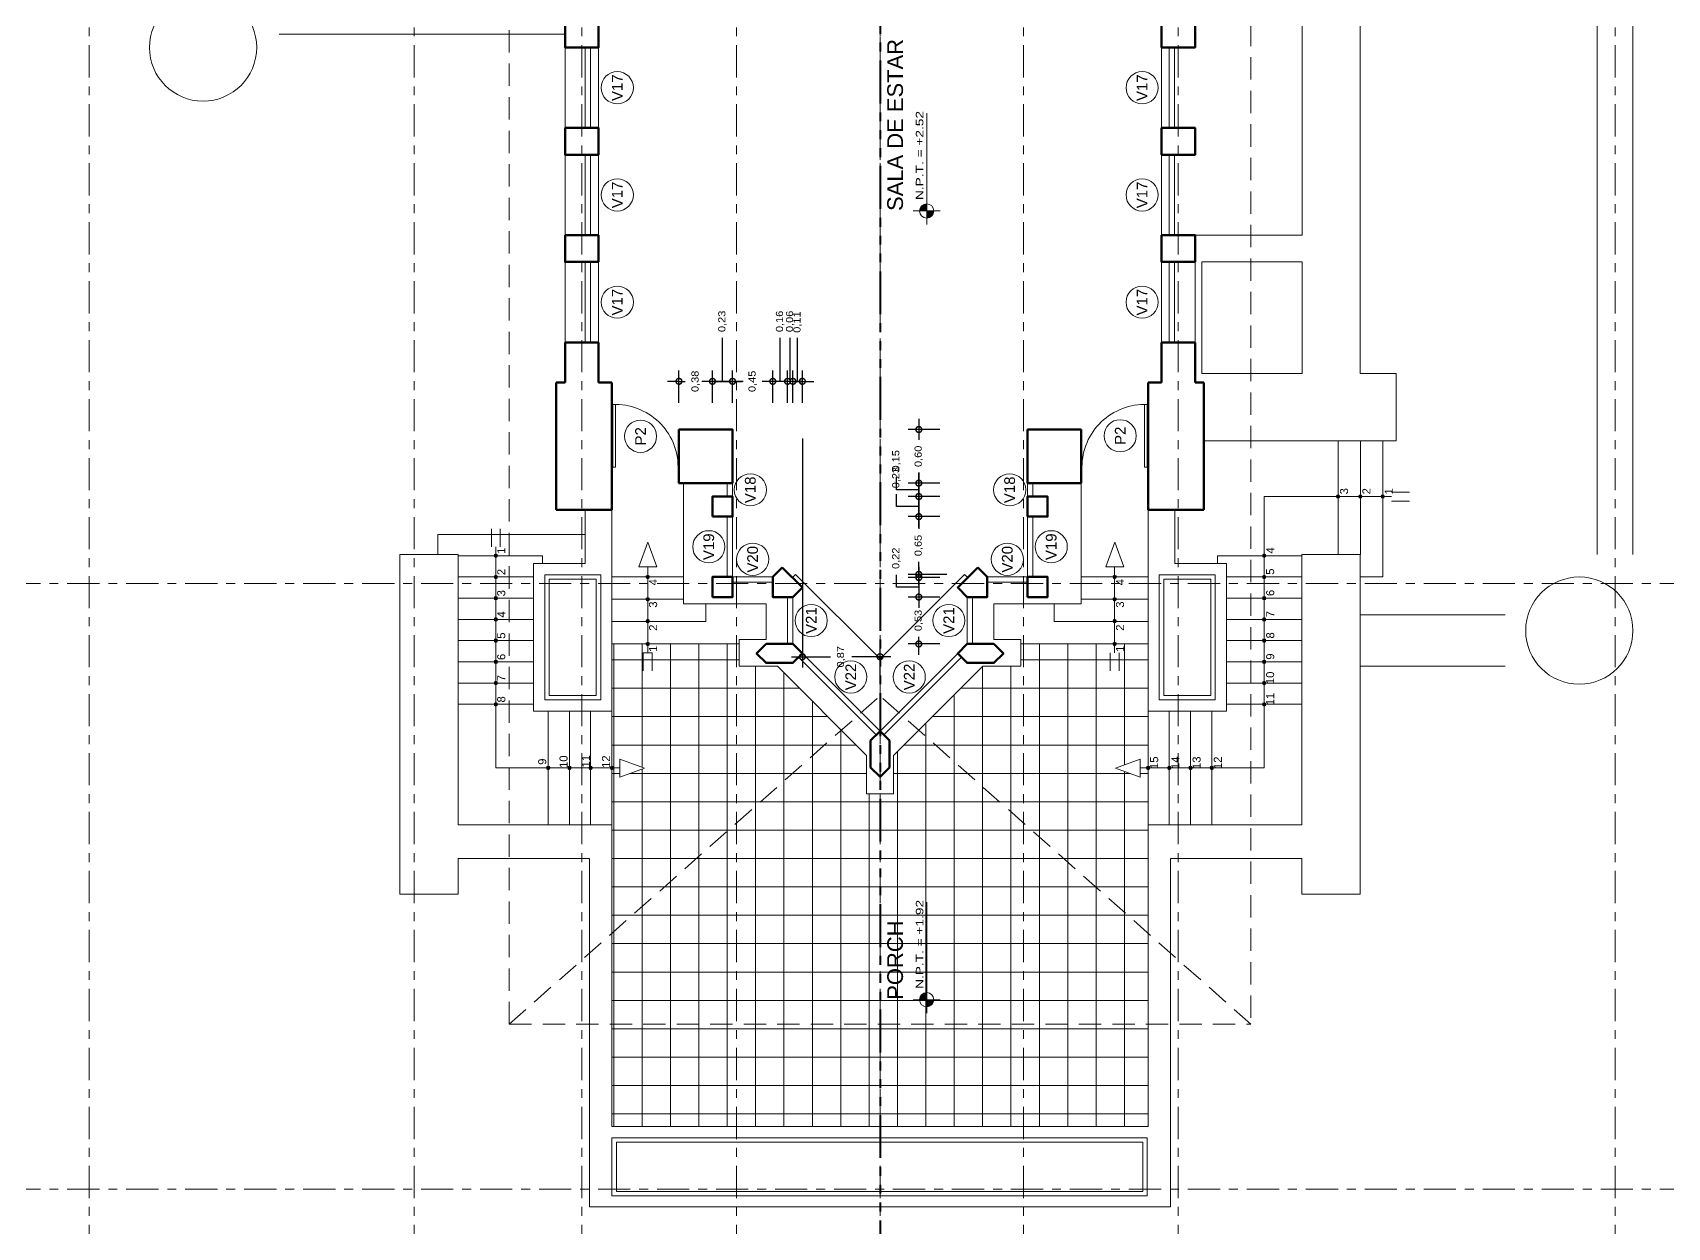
# Model space of a CAD drawing. Header units: millimetres. Extents: x -1459 to -1413, y -119 to 301.
# Drawn here: x -1448.63 to -1430.34, y -38.35 to -24.98 of the extents above; entities that cross this region are included whole.
import ezdxf

# ---------------------------------------------------------------- set-up
doc = ezdxf.new("R2010")
doc.units = ezdxf.units.MM
for name, pattern in [('ACAD_ISO06W100', [36, 24, -3, 0, -3, 0, -3, 0, -3]), ('ACAD_ISO10W100', [18, 12, -3, 0, -3]), ('RAYITAS', [0.375, 0.25, -0.125])]:
    doc.linetypes.add(name, pattern=pattern)
doc.layers.get('0').update_dxf_attribs({"lineweight": 0})
doc.layers.get('Defpoints').update_dxf_attribs({"lineweight": 5})
for name, color, linetype, lineweight in [('CORTE PLUMA 5', 5, 'Continuous', 40), ('COTAS', 190, 'Continuous', 9), ('EJES', 2, 'ACAD_ISO10W100', 13), ('GRADAS CAMBIO NIVEL', 3, 'Continuous', 15), ('MOBILIARIO FIJO', 2, 'Continuous', 9), ('MURO CORTADO', 1, 'Continuous', 60), ('MURO VISTO', 6, 'Continuous', 18), ('PROYECCIONES', 40, 'RAYITAS', 13), ('PUERTA VENTANA', 4, 'Continuous', 9), ('TEXTOS', 30, 'Continuous', 5), ('TEXTURAS', 227, 'Continuous', 0), ('VANOS CUADRO', 8, 'Continuous', 9)]:
    doc.layers.add(name, color=color, linetype=linetype, lineweight=lineweight)
doc.styles.add('Arial', font='arial.ttf')
doc.styles.add('ARIAL DERECHO', font='arial.ttf', dxfattribs={"width": 1.1})
doc.styles.get("Standard").update_dxf_attribs({"font": 'arial.ttf'})
doc.dimstyles.new('COTAS 50 OK', dxfattribs={"dimtxt": 0.08, "dimasz": 0.13, "dimexe": 0.12, "dimexo": 0.2, "dimgap": 0.07, "dimtad": 0, "dimtih": 1, "dimtoh": 1, "dimzin": 0, "dimtxsty": 'ARIAL DERECHO', "dimblk": 'DOTSMALL', "dimcen": 0.15, "dimdle": 0.12, "dimadec": 0, "dimazin": 0, "dimtfac": 1, "dimtmove": 1, "dimatfit": 3, "dimfxl": 1, "dimtzin": 0, "dimarcsym": 0})

# ---------------------------------------------------------------- blocks, each defined once
blk = doc.blocks.new('npt')
h = blk.add_hatch(color=256)
h.paths.add_polyline_path([(0, 0), (0.071, 0, 0.414214), (0, 0.071)])
h.paths.add_polyline_path([(0, -0.071), (0, 0), (-0.071, 0, 0.414214)])
for p, q in [((-0.135, 0), (0.972, 0)), ((0, 0.135), (0, -0.135))]:
    blk.add_line(p, q)
blk.add_circle((0, 0), 0.0709)
blk = doc.blocks.new('KIOL')
at = {"layer": 'PUERTA VENTANA'}
blk.add_line((606.541, 117.818), (607.241, 117.818), dxfattribs=at)
blk.add_arc((606.541, 117.788), 0.7, 270, 2.4563, dxfattribs=at)
blk = doc.blocks.new('CIRCULO GRADA')
at = {"layer": 'GRADAS CAMBIO NIVEL'}
h = blk.add_hatch(color=256, dxfattribs=at)
h.paths.add_polyline_path([(0.014, 0.014, 0.414214), (-0.014, 0.014), (0, 0)])
h.paths.add_polyline_path([(0.014, 0.014), (0, 0), (0.014, -0.014, 0.414214)])
h.paths.add_polyline_path([(0.014, -0.014), (0, 0), (-0.014, -0.014, 0.414214)])
h.paths.add_polyline_path([(0, 0), (-0.014, 0.014, 0.414214), (-0.014, -0.014)])
blk.add_circle((0, 0), 0.02, dxfattribs=at)
blk = doc.blocks.new('_DotSmall')
at = {"color": 0, "linetype": 'ByBlock', "const_width": 0.5}
blk.add_lwpolyline([(-0.0625, 0, 1), (0.0625, 0, 1)], format="xyb", close=True, dxfattribs=at)
blk = doc.blocks.new('*D840')
at = {"layer": 'COTAS', "color": 0, "lineweight": -2}
for p, q in [((-1440.923, -28.886), (-1440.696, -28.886)), ((-1440.803, -29.125), (-1440.803, -28.766)), ((-1440.233, -28.886), (-1440.46, -28.886)), ((-1440.353, -29.125), (-1440.353, -28.766))]:
    blk.add_line(p, q, dxfattribs=at)
at = {"layer": 'Defpoints', "color": 0}
for p in [(-1440.803, -28.886), (-1440.803, -29.325), (-1440.353, -29.325)]:
    blk.add_point(p, dxfattribs=at)
at = {"layer": 'COTAS', "color": 0, "lineweight": -2, "xscale": 0.13, "yscale": 0.13, "zscale": 0.13, "rotation": 180}
blk.add_blockref('_DotSmall', (-1440.803, -28.886), dxfattribs=at)
at = {"layer": 'COTAS', "color": 0, "lineweight": -2, "xscale": 0.13, "yscale": 0.13, "zscale": 0.13}
blk.add_blockref('_DotSmall', (-1440.353, -28.886), dxfattribs=at)
at = {"layer": 'COTAS', "color": 0, "insert": (-1440.578, -28.886), "char_height": 0.08, "attachment_point": 5, "rotation": 90, "style": 'ARIAL DERECHO'}
blk.add_mtext('0,45', dxfattribs=at)
blk = doc.blocks.new('*D841')
at = {"layer": 'COTAS', "color": 0, "lineweight": -2}
for p, q in [((-1440.916, -28.539), (-1440.916, -28.399)), ((-1440.916, -28.886), (-1440.916, -28.539)), ((-1440.683, -28.886), (-1441.148, -28.886)), ((-1441.028, -29.125), (-1441.028, -28.766)), ((-1440.803, -29.125), (-1440.803, -28.766))]:
    blk.add_line(p, q, dxfattribs=at)
at = {"layer": 'Defpoints', "color": 0}
for p in [(-1441.028, -28.886), (-1441.028, -29.325), (-1440.803, -29.325)]:
    blk.add_point(p, dxfattribs=at)
at = {"layer": 'COTAS', "color": 0, "lineweight": -2, "xscale": 0.13, "yscale": 0.13, "zscale": 0.13, "rotation": 180}
blk.add_blockref('_DotSmall', (-1441.028, -28.886), dxfattribs=at)
at = {"layer": 'COTAS', "color": 0, "lineweight": -2, "xscale": 0.13, "yscale": 0.13, "zscale": 0.13}
blk.add_blockref('_DotSmall', (-1440.803, -28.886), dxfattribs=at)
at = {"layer": 'COTAS', "color": 0, "insert": (-1440.916, -28.215), "char_height": 0.08, "attachment_point": 5, "rotation": 90, "style": 'ARIAL DERECHO'}
blk.add_mtext('0,23', dxfattribs=at)
blk = doc.blocks.new('*D842')
at = {"layer": 'COTAS', "color": 0, "lineweight": -2}
for p, q in [((-1441.403, -28.886), (-1441.533, -28.886)), ((-1441.403, -29.125), (-1441.403, -28.766)), ((-1441.403, -28.886), (-1441.334, -28.886)), ((-1441.028, -28.886), (-1441.097, -28.886)), ((-1441.028, -29.125), (-1441.028, -28.766)), ((-1441.028, -28.886), (-1440.898, -28.886))]:
    blk.add_line(p, q, dxfattribs=at)
at = {"layer": 'Defpoints', "color": 0}
for p in [(-1441.403, -28.886), (-1441.403, -29.325), (-1441.028, -29.325)]:
    blk.add_point(p, dxfattribs=at)
at = {"layer": 'COTAS', "color": 0, "lineweight": -2, "xscale": 0.13, "yscale": 0.13, "zscale": 0.13}
blk.add_blockref('_DotSmall', (-1441.403, -28.886), dxfattribs=at)
at = {"layer": 'COTAS', "color": 0, "lineweight": -2, "xscale": 0.13, "yscale": 0.13, "zscale": 0.13, "rotation": 180}
blk.add_blockref('_DotSmall', (-1441.028, -28.886), dxfattribs=at)
at = {"layer": 'COTAS', "color": 0, "insert": (-1441.216, -28.886), "char_height": 0.08, "attachment_point": 5, "rotation": 90, "style": 'ARIAL DERECHO'}
blk.add_mtext('0,38', dxfattribs=at)
blk = doc.blocks.new('*D843')
at = {"layer": 'COTAS', "color": 0, "lineweight": -2}
for p, q in [((-1440.158, -28.539), (-1440.158, -28.399)), ((-1440.158, -28.886), (-1440.158, -28.539)), ((-1440.188, -28.886), (-1440.318, -28.886)), ((-1440.188, -29.125), (-1440.188, -28.766)), ((-1440.128, -28.886), (-1440.188, -28.886)), ((-1440.128, -28.886), (-1440.188, -28.886)), ((-1440.128, -29.125), (-1440.128, -28.766)), ((-1440.128, -28.886), (-1439.998, -28.886))]:
    blk.add_line(p, q, dxfattribs=at)
at = {"layer": 'Defpoints', "color": 0}
for p in [(-1440.188, -28.886), (-1440.188, -29.325), (-1440.128, -29.325)]:
    blk.add_point(p, dxfattribs=at)
at = {"layer": 'COTAS', "color": 0, "lineweight": -2, "xscale": 0.13, "yscale": 0.13, "zscale": 0.13}
blk.add_blockref('_DotSmall', (-1440.188, -28.886), dxfattribs=at)
at = {"layer": 'COTAS', "color": 0, "lineweight": -2, "xscale": 0.13, "yscale": 0.13, "zscale": 0.13, "rotation": 180}
blk.add_blockref('_DotSmall', (-1440.128, -28.886), dxfattribs=at)
at = {"layer": 'COTAS', "color": 0, "insert": (-1440.158, -28.215), "char_height": 0.08, "attachment_point": 5, "rotation": 90, "style": 'ARIAL DERECHO'}
blk.add_mtext('0,06', dxfattribs=at)
blk = doc.blocks.new('*D844')
at = {"layer": 'COTAS', "color": 0, "lineweight": -2}
for p, q in [((-1440.271, -28.539), (-1440.271, -28.399)), ((-1440.271, -28.886), (-1440.271, -28.539)), ((-1440.068, -28.886), (-1440.473, -28.886)), ((-1440.353, -29.125), (-1440.353, -28.766)), ((-1440.188, -29.125), (-1440.188, -28.766))]:
    blk.add_line(p, q, dxfattribs=at)
at = {"layer": 'Defpoints', "color": 0}
for p in [(-1440.353, -28.886), (-1440.353, -29.325), (-1440.188, -29.325)]:
    blk.add_point(p, dxfattribs=at)
at = {"layer": 'COTAS', "color": 0, "lineweight": -2, "xscale": 0.13, "yscale": 0.13, "zscale": 0.13, "rotation": 180}
blk.add_blockref('_DotSmall', (-1440.353, -28.886), dxfattribs=at)
at = {"layer": 'COTAS', "color": 0, "lineweight": -2, "xscale": 0.13, "yscale": 0.13, "zscale": 0.13}
blk.add_blockref('_DotSmall', (-1440.188, -28.886), dxfattribs=at)
at = {"layer": 'COTAS', "color": 0, "insert": (-1440.271, -28.215), "char_height": 0.08, "attachment_point": 5, "rotation": 90, "style": 'ARIAL DERECHO'}
blk.add_mtext('0,16', dxfattribs=at)
blk = doc.blocks.new('*D845')
at = {"layer": 'COTAS', "color": 0, "lineweight": -2}
for p, q in [((-1440.022, -29.525), (-1440.022, -32.088)), ((-1440.142, -31.968), (-1439.706, -31.968)), ((-1439.033, -31.968), (-1439.469, -31.968)), ((-1439.153, -32.206), (-1439.153, -31.848))]:
    blk.add_line(p, q, dxfattribs=at)
at = {"layer": 'Defpoints', "color": 0}
for p in [(-1440.022, -29.325), (-1440.022, -31.968), (-1439.153, -32.406)]:
    blk.add_point(p, dxfattribs=at)
at = {"layer": 'COTAS', "color": 0, "lineweight": -2, "xscale": 0.13, "yscale": 0.13, "zscale": 0.13, "rotation": 180}
blk.add_blockref('_DotSmall', (-1440.022, -31.968), dxfattribs=at)
at = {"layer": 'COTAS', "color": 0, "lineweight": -2, "xscale": 0.13, "yscale": 0.13, "zscale": 0.13}
blk.add_blockref('_DotSmall', (-1439.153, -31.968), dxfattribs=at)
at = {"layer": 'COTAS', "color": 0, "insert": (-1439.588, -31.968), "char_height": 0.08, "attachment_point": 5, "rotation": 90, "style": 'ARIAL DERECHO'}
blk.add_mtext('0,87', dxfattribs=at)
blk = doc.blocks.new('*D846')
at = {"layer": 'COTAS', "color": 0, "lineweight": -2}
for p, q in [((-1440.075, -28.539), (-1440.075, -28.399)), ((-1440.075, -28.886), (-1440.075, -28.539)), ((-1440.128, -28.886), (-1440.258, -28.886)), ((-1440.128, -29.125), (-1440.128, -28.766)), ((-1440.022, -28.886), (-1440.128, -28.886)), ((-1440.022, -28.886), (-1440.128, -28.886)), ((-1440.022, -29.125), (-1440.022, -28.766)), ((-1440.022, -28.886), (-1439.892, -28.886))]:
    blk.add_line(p, q, dxfattribs=at)
at = {"layer": 'Defpoints', "color": 0}
for p in [(-1440.128, -28.886), (-1440.128, -29.325), (-1440.022, -29.325)]:
    blk.add_point(p, dxfattribs=at)
at = {"layer": 'COTAS', "color": 0, "lineweight": -2, "xscale": 0.13, "yscale": 0.13, "zscale": 0.13}
blk.add_blockref('_DotSmall', (-1440.128, -28.886), dxfattribs=at)
at = {"layer": 'COTAS', "color": 0, "lineweight": -2, "xscale": 0.13, "yscale": 0.13, "zscale": 0.13, "rotation": 180}
blk.add_blockref('_DotSmall', (-1440.022, -28.886), dxfattribs=at)
at = {"layer": 'COTAS', "color": 0, "insert": (-1440.075, -28.223), "char_height": 0.08, "attachment_point": 5, "rotation": 90, "style": 'ARIAL DERECHO'}
blk.add_mtext('0,11', dxfattribs=at)
blk = doc.blocks.new('*D847')
at = {"layer": 'COTAS', "color": 0, "lineweight": -2}
for p, q in [((-1438.719, -30.28), (-1438.719, -30.538)), ((-1438.484, -30.4), (-1438.839, -30.4)), ((-1438.719, -31.166), (-1438.719, -30.907)), ((-1438.407, -31.046), (-1438.839, -31.046))]:
    blk.add_line(p, q, dxfattribs=at)
at = {"layer": 'Defpoints', "color": 0}
for p in [(-1438.719, -30.4), (-1438.284, -30.4), (-1438.207, -31.046)]:
    blk.add_point(p, dxfattribs=at)
at = {"layer": 'COTAS', "color": 0, "lineweight": -2, "xscale": 0.13, "yscale": 0.13, "zscale": 0.13}
for p, rotation in [((-1438.719, -30.4), 90), ((-1438.719, -31.046), 270)]:
    blk.add_blockref('_DotSmall', p, dxfattribs=dict(at, rotation=rotation))
at = {"layer": 'COTAS', "color": 0, "insert": (-1438.719, -30.723), "char_height": 0.08, "attachment_point": 5, "rotation": 90, "style": 'ARIAL DERECHO'}
blk.add_mtext('0,65', dxfattribs=at)
blk = doc.blocks.new('*D848')
at = {"layer": 'COTAS', "color": 0, "lineweight": -2}
for p, q in [((-1438.97, -30.287), (-1438.97, -30.147)), ((-1438.484, -30.175), (-1438.839, -30.175)), ((-1438.719, -30.52), (-1438.719, -30.055)), ((-1438.719, -30.287), (-1438.97, -30.287)), ((-1438.484, -30.4), (-1438.839, -30.4))]:
    blk.add_line(p, q, dxfattribs=at)
at = {"layer": 'Defpoints', "color": 0}
for p in [(-1438.719, -30.175), (-1438.284, -30.175), (-1438.284, -30.4)]:
    blk.add_point(p, dxfattribs=at)
at = {"layer": 'COTAS', "color": 0, "lineweight": -2, "xscale": 0.13, "yscale": 0.13, "zscale": 0.13}
for p, rotation in [((-1438.719, -30.175), 90), ((-1438.719, -30.4), 270)]:
    blk.add_blockref('_DotSmall', p, dxfattribs=dict(at, rotation=rotation))
at = {"layer": 'COTAS', "color": 0, "insert": (-1438.97, -29.963), "char_height": 0.08, "attachment_point": 5, "rotation": 90, "style": 'ARIAL DERECHO'}
blk.add_mtext('0,23', dxfattribs=at)
blk = doc.blocks.new('*D849')
at = {"layer": 'COTAS', "color": 0, "lineweight": -2}
for p, q in [((-1438.484, -29.425), (-1438.839, -29.425)), ((-1438.719, -29.305), (-1438.719, -29.54)), ((-1438.719, -30.145), (-1438.719, -29.909)), ((-1438.484, -30.025), (-1438.839, -30.025))]:
    blk.add_line(p, q, dxfattribs=at)
at = {"layer": 'Defpoints', "color": 0}
for p in [(-1438.719, -29.425), (-1438.284, -29.425), (-1438.284, -30.025)]:
    blk.add_point(p, dxfattribs=at)
at = {"layer": 'COTAS', "color": 0, "lineweight": -2, "xscale": 0.13, "yscale": 0.13, "zscale": 0.13}
for p, rotation in [((-1438.719, -29.425), 90), ((-1438.719, -30.025), 270)]:
    blk.add_blockref('_DotSmall', p, dxfattribs=dict(at, rotation=rotation))
at = {"layer": 'COTAS', "color": 0, "insert": (-1438.719, -29.725), "char_height": 0.08, "attachment_point": 5, "rotation": 90, "style": 'ARIAL DERECHO'}
blk.add_mtext('0,60', dxfattribs=at)
blk = doc.blocks.new('*D850')
at = {"layer": 'COTAS', "color": 0, "lineweight": -2}
for p, q in [((-1438.97, -30.1), (-1438.97, -29.96)), ((-1438.719, -29.905), (-1438.719, -30.295)), ((-1438.719, -30.1), (-1438.97, -30.1)), ((-1438.484, -30.025), (-1438.839, -30.025)), ((-1438.484, -30.175), (-1438.839, -30.175))]:
    blk.add_line(p, q, dxfattribs=at)
at = {"layer": 'Defpoints', "color": 0}
for p in [(-1438.719, -30.175), (-1438.284, -30.025), (-1438.284, -30.175)]:
    blk.add_point(p, dxfattribs=at)
at = {"layer": 'COTAS', "color": 0, "lineweight": -2, "xscale": 0.13, "yscale": 0.13, "zscale": 0.13}
for p, rotation in [((-1438.719, -30.025), 90), ((-1438.719, -30.175), 270)]:
    blk.add_blockref('_DotSmall', p, dxfattribs=dict(at, rotation=rotation))
at = {"layer": 'COTAS', "color": 0, "insert": (-1438.97, -29.775), "char_height": 0.08, "attachment_point": 5, "rotation": 90, "style": 'ARIAL DERECHO'}
blk.add_mtext('0,15', dxfattribs=at)
blk = doc.blocks.new('*D851')
at = {"layer": 'COTAS', "color": 0, "lineweight": -2}
for p, q in [((-1438.719, -31.18), (-1438.719, -31.378)), ((-1438.484, -31.3), (-1438.839, -31.3)), ((-1438.484, -31.825), (-1438.839, -31.825)), ((-1438.719, -31.945), (-1438.719, -31.746))]:
    blk.add_line(p, q, dxfattribs=at)
at = {"layer": 'Defpoints', "color": 0}
for p in [(-1438.284, -31.3), (-1438.719, -31.825), (-1438.284, -31.825)]:
    blk.add_point(p, dxfattribs=at)
at = {"layer": 'COTAS', "color": 0, "lineweight": -2, "xscale": 0.13, "yscale": 0.13, "zscale": 0.13}
for p, rotation in [((-1438.719, -31.3), 90), ((-1438.719, -31.825), 270)]:
    blk.add_blockref('_DotSmall', p, dxfattribs=dict(at, rotation=rotation))
at = {"layer": 'COTAS', "color": 0, "insert": (-1438.719, -31.562), "char_height": 0.08, "attachment_point": 5, "rotation": 90, "style": 'ARIAL DERECHO'}
blk.add_mtext('0,53', dxfattribs=at)
blk = doc.blocks.new('*D852')
at = {"layer": 'COTAS', "color": 0, "lineweight": -2}
for p, q in [((-1438.97, -31.19), (-1438.97, -31.05)), ((-1438.484, -31.081), (-1438.839, -31.081)), ((-1438.719, -30.961), (-1438.719, -31.42)), ((-1438.719, -31.19), (-1438.97, -31.19)), ((-1438.484, -31.3), (-1438.839, -31.3))]:
    blk.add_line(p, q, dxfattribs=at)
at = {"layer": 'Defpoints', "color": 0}
for p in [(-1438.284, -31.081), (-1438.719, -31.3), (-1438.284, -31.3)]:
    blk.add_point(p, dxfattribs=at)
at = {"layer": 'COTAS', "color": 0, "lineweight": -2, "xscale": 0.13, "yscale": 0.13, "zscale": 0.13}
for p, rotation in [((-1438.719, -31.081), 90), ((-1438.719, -31.3), 270)]:
    blk.add_blockref('_DotSmall', p, dxfattribs=dict(at, rotation=rotation))
at = {"layer": 'COTAS', "color": 0, "insert": (-1438.97, -30.866), "char_height": 0.08, "attachment_point": 5, "rotation": 90, "style": 'ARIAL DERECHO'}
blk.add_mtext('0,22', dxfattribs=at)

msp = doc.modelspace()

# ---------------------------------------------------------------- hatches: boundary and pattern name
at = {"layer": 'TEXTURAS'}
h = msp.add_hatch(dxfattribs=at)
h.set_pattern_fill('ANSI37', color=256, scale=0.1, angle=45, style=0)
h.set_pattern_definition([(180, (-1328.15026, -620.96596), (-6e-17, -0.3175), []), (270, (-1328.15026, -620.96596), (0.3175, -6e-17), [])])
h.paths.add_polyline_path([(-1439.003, -33.074), (-1439.003, -33.5), (-1439.303, -33.5), (-1439.303, -33.074), (-1440.302, -32.075), (-1440.728, -32.075), (-1440.728, -31.825), (-1442.153, -31.825), (-1442.153, -32.575), (-1442.153, -33.212), (-1442.063, -33.212), (-1442.063, -33.114), (-1441.788, -33.214), (-1442.063, -33.314), (-1442.063, -33.212), (-1442.153, -33.212), (-1442.153, -33.85), (-1442.153, -37.225), (-1436.153, -37.225), (-1436.153, -33.85), (-1436.153, -33.212), (-1436.243, -33.212), (-1436.243, -33.214), (-1436.243, -33.314), (-1436.518, -33.214), (-1436.243, -33.114), (-1436.243, -33.212), (-1436.153, -33.212), (-1436.153, -32.575), (-1436.153, -31.825), (-1437.578, -31.825), (-1437.578, -32.075), (-1438.004, -32.075)])

# ---------------------------------------------------------------- linework, layer by layer
at = {"layer": 'CORTE PLUMA 5', "linetype": 'ACAD_ISO06W100', "lineweight": 40, "ltscale": 0.02}
msp.add_line((-1439.153, 12.464), (-1439.153, -43.536), dxfattribs=at)
at = {"layer": 'EJES', "ltscale": 0.03}
for p, q in [((-1448.003, -41.325), (-1448.003, 10.6)), ((-1444.366, -41.325), (-1444.366, 10.6)), ((-1442.491, -41.325), (-1442.491, 10.6)), ((-1440.758, -41.325), (-1440.758, 10.6)), ((-1439.153, -41.325), (-1439.153, 10.6)), ((-1437.548, -41.325), (-1437.548, 10.6)), ((-1435.816, -41.325), (-1435.816, 10.6)), ((-1430.928, -41.325), (-1430.928, 10.6)), ((-1427.428, -31.15), (-1451.503, -31.15)), ((-1427.428, -37.925), (-1451.503, -37.925))]:
    msp.add_line(p, q, dxfattribs=at)
at = {"layer": 'GRADAS CAMBIO NIVEL'}
for p, q in [((-1434.028, -30.825), (-1434.028, -29.55)), ((-1433.778, -30.825), (-1433.778, -29.55)), ((-1433.428, -30.175), (-1434.854, -30.175)), ((-1434.854, -30.175), (-1434.854, -33.212)), ((-1433.228, -30.125), (-1433.428, -30.125)), ((-1433.228, -30.225), (-1433.428, -30.225)), ((-1443.502, -30.537), (-1443.502, -30.737)), ((-1443.402, -30.537), (-1443.402, -30.737)), ((-1443.452, -30.737), (-1443.452, -33.212)), ((-1443.875, -31.075), (-1443.029, -31.075)), ((-1442.153, -31.075), (-1441.353, -31.075)), ((-1441.753, -31.925), (-1441.753, -30.962)), ((-1436.153, -31.075), (-1436.903, -31.075)), ((-1436.528, -31.925), (-1436.528, -30.962)), ((-1434.431, -31.075), (-1435.277, -31.075)), ((-1443.875, -31.312), (-1443.029, -31.312)), ((-1442.153, -31.325), (-1441.353, -31.325)), ((-1436.153, -31.325), (-1436.903, -31.325)), ((-1434.431, -31.312), (-1435.277, -31.312)), ((-1443.875, -31.55), (-1443.029, -31.55)), ((-1434.431, -31.55), (-1435.277, -31.55)), ((-1443.875, -31.787), (-1443.029, -31.787)), ((-1440.728, -31.825), (-1442.153, -31.825)), ((-1437.578, -31.825), (-1436.153, -31.825)), ((-1434.431, -31.787), (-1435.277, -31.787)), ((-1441.803, -32.125), (-1441.803, -31.925)), ((-1441.703, -31.925), (-1441.803, -31.925)), ((-1441.703, -32.125), (-1441.703, -31.925)), ((-1436.578, -32.125), (-1436.578, -31.925)), ((-1436.478, -32.125), (-1436.478, -31.925)), ((-1443.875, -32.025), (-1443.029, -32.025)), ((-1434.431, -32.025), (-1435.277, -32.025)), ((-1443.875, -32.262), (-1443.029, -32.262)), ((-1434.431, -32.262), (-1435.277, -32.262)), ((-1443.875, -32.5), (-1443.029, -32.5)), ((-1434.431, -32.5), (-1435.277, -32.5)), ((-1442.866, -33.85), (-1442.866, -32.575)), ((-1442.628, -33.85), (-1442.628, -32.575)), ((-1442.391, -33.85), (-1442.391, -32.575)), ((-1442.153, -33.85), (-1442.153, -32.575)), ((-1436.153, -33.85), (-1436.153, -32.575)), ((-1435.916, -33.85), (-1435.916, -32.575)), ((-1435.678, -33.85), (-1435.678, -32.575)), ((-1435.441, -33.85), (-1435.441, -32.575)), ((-1443.452, -33.212), (-1442.063, -33.212)), ((-1434.854, -33.212), (-1436.243, -33.212))]:
    msp.add_line(p, q, dxfattribs=at)
for points in [[(-1433.528, -29.55), (-1433.528, -31.075), (-1433.781, -31.075)], [(-1442.929, -30.925), (-1442.929, -30.837), (-1443.875, -30.837)], [(-1435.377, -30.925), (-1435.377, -30.837), (-1434.431, -30.837)], [(-1441.103, -31.375), (-1441.103, -31.575), (-1442.153, -31.575)], [(-1437.203, -31.375), (-1437.203, -31.575), (-1436.153, -31.575)]]:
    msp.add_lwpolyline(points, dxfattribs=at)
for points in [[(-1441.751, -30.687), (-1441.851, -30.962), (-1441.651, -30.962)], [(-1436.526, -30.687), (-1436.626, -30.962), (-1436.426, -30.962)], [(-1442.063, -33.114), (-1441.788, -33.214), (-1442.063, -33.314)], [(-1436.243, -33.114), (-1436.518, -33.214), (-1436.243, -33.314)]]:
    msp.add_lwpolyline(points, close=True, dxfattribs=at)
at = {"layer": 'MOBILIARIO FIJO'}
msp.add_lwpolyline([(-1440.134, -31.081), (-1440.099, -31.046), (-1439.153, -31.992), (-1438.207, -31.046), (-1438.172, -31.081)], dxfattribs=at)
at = {"layer": 'MURO CORTADO'}
for p, q in [((-1442.303, -27.55), (-1442.303, -27.25)), ((-1442.678, -28.45), (-1442.678, -28.9)), ((-1442.303, -28.45), (-1442.678, -28.45)), ((-1442.303, -28.9), (-1442.303, -28.45)), ((-1436.003, -28.45), (-1435.628, -28.45)), ((-1436.003, -28.9), (-1436.003, -28.45)), ((-1435.628, -28.45), (-1435.628, -28.9)), ((-1442.778, -30.325), (-1442.778, -28.9)), ((-1442.778, -28.9), (-1442.678, -28.9)), ((-1442.303, -28.9), (-1442.153, -28.9)), ((-1442.153, -28.9), (-1442.153, -30.325)), ((-1436.153, -28.9), (-1436.153, -30.325)), ((-1436.003, -28.9), (-1436.153, -28.9)), ((-1435.528, -28.9), (-1435.628, -28.9)), ((-1435.528, -30.325), (-1435.528, -28.9)), ((-1442.153, -30.325), (-1442.778, -30.325)), ((-1436.153, -30.325), (-1435.528, -30.325))]:
    msp.add_line(p, q, dxfattribs=at)
for points in [[(-1442.678, -24.85), (-1442.678, -25.15), (-1442.303, -25.15), (-1442.303, -24.85)], [(-1436.003, -24.85), (-1435.628, -24.85), (-1435.628, -25.15), (-1436.003, -25.15)], [(-1442.678, -26.05), (-1442.678, -26.35), (-1442.303, -26.35), (-1442.303, -26.05)], [(-1436.003, -26.05), (-1435.628, -26.05), (-1435.628, -26.35), (-1436.003, -26.35)], [(-1436.003, -27.25), (-1435.628, -27.25), (-1435.628, -27.55), (-1436.003, -27.55)], [(-1441.403, -29.425), (-1440.803, -29.425), (-1440.803, -30.025), (-1441.403, -30.025)], [(-1437.503, -29.425), (-1436.903, -29.425), (-1436.903, -30.025), (-1437.503, -30.025)], [(-1441.028, -30.4), (-1441.028, -30.175), (-1440.803, -30.175), (-1440.803, -30.4)], [(-1437.503, -30.4), (-1437.503, -30.175), (-1437.278, -30.175), (-1437.278, -30.4)], [(-1441.028, -31.3), (-1441.028, -31.075), (-1440.803, -31.075), (-1440.803, -31.3)], [(-1440.247, -30.968), (-1440.353, -31.075), (-1440.353, -31.3), (-1440.128, -31.3), (-1440.022, -31.193)], [(-1438.059, -30.968), (-1437.953, -31.075), (-1437.953, -31.3), (-1438.178, -31.3), (-1438.284, -31.193)], [(-1437.503, -31.3), (-1437.503, -31.075), (-1437.278, -31.075), (-1437.278, -31.3)], [(-1440.428, -31.825), (-1440.534, -31.931), (-1440.428, -32.037), (-1440.128, -32.037), (-1440.022, -31.931), (-1440.128, -31.825)], [(-1437.878, -31.825), (-1437.772, -31.931), (-1437.878, -32.037), (-1438.178, -32.037), (-1438.284, -31.931), (-1438.178, -31.825)], [(-1439.153, -32.8), (-1439.259, -32.906), (-1439.259, -33.206), (-1439.153, -33.312), (-1439.047, -33.206), (-1439.047, -32.906)]]:
    msp.add_lwpolyline(points, close=True, dxfattribs=at)
for points in [[(-1442.678, -27.25), (-1442.678, -27.55), (-1442.303, -27.55)], [(-1442.303, -27.25), (-1442.678, -27.25)]]:
    msp.add_lwpolyline(points, dxfattribs=at)
at = {"layer": 'MURO VISTO'}
for p, q in [((-1431.128, -30.825), (-1431.128, -9.559)), ((-1430.728, -30.825), (-1430.728, -9.559)), ((-1433.779, -11.6, -0.202), (-1433.779, -28.8, -0.202)), ((-1434.428, -27.25), (-1434.428, -13.15)), ((-1442.678, -25), (-1445.878, -25)), ((-1442.678, -26.05), (-1442.678, -25.15)), ((-1442.303, -26.05), (-1442.303, -25.15)), ((-1436.003, -26.05), (-1436.003, -25.15)), ((-1442.678, -27.25), (-1442.678, -26.35)), ((-1442.303, -27.25), (-1442.303, -26.35)), ((-1436.003, -27.25), (-1436.003, -26.35)), ((-1435.628, -27.25), (-1434.428, -27.25)), ((-1442.678, -28.45), (-1442.678, -27.55)), ((-1442.303, -28.45), (-1442.303, -27.55)), ((-1436.003, -28.45), (-1436.003, -27.55)), ((-1435.628, -28.45), (-1435.628, -27.55)), ((-1435.553, -27.55), (-1435.553, -28.8)), ((-1434.428, -27.55), (-1435.553, -27.55)), ((-1434.428, -28.8), (-1434.428, -27.55)), ((-1435.553, -28.8), (-1434.428, -28.8)), ((-1433.779, -28.8), (-1433.379, -28.8)), ((-1433.379, -28.8), (-1433.379, -29.55)), ((-1433.379, -29.55), (-1435.528, -29.55)), ((-1442.453, -30.925), (-1442.453, -30.325)), ((-1442.153, -32.575), (-1442.153, -30.325)), ((-1436.153, -32.575), (-1436.153, -30.325)), ((-1435.853, -30.925), (-1435.853, -30.325)), ((-1444.525, -30.825), (-1443.875, -30.825)), ((-1444.525, -34.625), (-1444.525, -30.825)), ((-1443.875, -30.825), (-1443.875, -33.85)), ((-1434.431, -30.825), (-1434.431, -33.85)), ((-1433.781, -30.825), (-1434.431, -30.825)), ((-1433.781, -34.625), (-1433.781, -30.825)), ((-1443.029, -32.575), (-1443.029, -30.925)), ((-1443.029, -30.925), (-1442.453, -30.925)), ((-1442.904, -32.45), (-1442.904, -31.05)), ((-1442.904, -31.05), (-1442.278, -31.05)), ((-1442.278, -31.05), (-1442.278, -32.45)), ((-1436.028, -31.05), (-1436.028, -32.45)), ((-1435.402, -31.05), (-1436.028, -31.05)), ((-1435.277, -30.925), (-1435.853, -30.925)), ((-1435.402, -32.45), (-1435.402, -31.05)), ((-1435.277, -32.575), (-1435.277, -30.925)), ((-1442.854, -32.4), (-1442.854, -31.1)), ((-1442.854, -31.1), (-1442.328, -31.1)), ((-1442.328, -31.1), (-1442.328, -32.4)), ((-1435.978, -31.1), (-1435.978, -32.4)), ((-1435.452, -31.1), (-1435.978, -31.1)), ((-1435.452, -32.4), (-1435.452, -31.1)), ((-1432.158, -31.5), (-1433.781, -31.5)), ((-1432.158, -32.075), (-1433.781, -32.075)), ((-1442.278, -32.45), (-1442.904, -32.45)), ((-1442.328, -32.4), (-1442.854, -32.4)), ((-1436.028, -32.45), (-1435.402, -32.45)), ((-1435.978, -32.4), (-1435.452, -32.4)), ((-1442.153, -32.575), (-1443.029, -32.575)), ((-1436.153, -32.575), (-1435.277, -32.575)), ((-1443.875, -33.85), (-1442.153, -33.85)), ((-1442.153, -33.85), (-1442.153, -37.225)), ((-1434.431, -33.85), (-1436.153, -33.85)), ((-1436.153, -33.85), (-1436.153, -37.225)), ((-1442.403, -34.225), (-1443.875, -34.225)), ((-1443.875, -34.225), (-1443.875, -34.625)), ((-1442.403, -38.125), (-1442.403, -34.225)), ((-1434.431, -34.225), (-1434.431, -34.625)), ((-1443.875, -34.625), (-1444.525, -34.625)), ((-1434.431, -34.625), (-1433.781, -34.625)), ((-1436.153, -37.225), (-1442.153, -37.225)), ((-1442.153, -38), (-1442.153, -37.35)), ((-1442.153, -37.35), (-1436.163, -37.35)), ((-1442.103, -37.95), (-1442.103, -37.4)), ((-1442.103, -37.4), (-1436.213, -37.4)), ((-1436.213, -37.4), (-1436.213, -37.95)), ((-1436.163, -37.35), (-1436.163, -38)), ((-1436.163, -38), (-1442.153, -38)), ((-1436.213, -37.95), (-1442.103, -37.95))]:
    msp.add_line(p, q, dxfattribs=at)
for points in [[(-1441.353, -30.025), (-1441.353, -31.375), (-1440.428, -31.375), (-1440.428, -31.775), (-1440.728, -31.775), (-1440.728, -32.075)], [(-1436.903, -30.025), (-1436.903, -31.375)], [(-1442.453, -30.6), (-1444.103, -30.6), (-1444.103, -30.825)], [(-1440.728, -32.075), (-1440.302, -32.075), (-1439.303, -33.074), (-1439.303, -33.5), (-1439.003, -33.5), (-1439.003, -33.074), (-1438.004, -32.075), (-1437.578, -32.075), (-1437.578, -31.775), (-1437.878, -31.775), (-1437.878, -31.375), (-1436.903, -31.375)], [(-1442.403, -38.125), (-1435.903, -38.125), (-1435.903, -34.225), (-1434.431, -34.225)]]:
    msp.add_lwpolyline(points, dxfattribs=at)
for centre in [(-1446.728, -25.15), (-1431.328, -31.675)]:
    msp.add_circle(centre, 0.6, dxfattribs=at)
at = {"layer": 'PROYECCIONES'}
for p, q in [((-1435.003, -3.885), (-1435.003, -36.081)), ((-1439.153, -32.406), (-1439.153, -7.56)), ((-1443.303, -36.081), (-1443.303, -22.75)), ((-1443.303, -36.081), (-1439.153, -32.406)), ((-1435.003, -36.081), (-1439.153, -32.406)), ((-1443.303, -36.081), (-1435.003, -36.081))]:
    msp.add_line(p, q, dxfattribs=at)
at = {"layer": 'PUERTA VENTANA'}
for p, q in [((-1442.451, -26.05), (-1442.451, -25.15)), ((-1442.391, -26.05), (-1442.391, -25.15)), ((-1435.916, -26.05), (-1435.916, -25.15)), ((-1435.856, -26.05), (-1435.856, -25.15)), ((-1442.451, -27.25), (-1442.451, -26.35)), ((-1442.391, -27.25), (-1442.391, -26.35)), ((-1435.916, -27.25), (-1435.916, -26.35)), ((-1435.856, -27.25), (-1435.856, -26.35)), ((-1442.451, -28.45), (-1442.451, -27.55)), ((-1442.391, -28.45), (-1442.391, -27.55)), ((-1435.916, -28.45), (-1435.916, -27.55)), ((-1435.856, -28.45), (-1435.856, -27.55)), ((-1442.113, -29.845), (-1442.113, -29.145)), ((-1436.193, -29.845), (-1436.193, -29.145)), ((-1442.143, -29.845), (-1442.113, -29.845)), ((-1436.163, -29.845), (-1436.193, -29.845)), ((-1440.863, -30.175), (-1440.863, -30.025)), ((-1440.803, -30.175), (-1440.803, -30.025)), ((-1437.503, -30.175), (-1437.503, -30.025)), ((-1437.443, -30.175), (-1437.443, -30.025)), ((-1440.863, -31.075), (-1440.863, -30.4)), ((-1440.803, -31.075), (-1440.803, -30.4)), ((-1437.503, -31.075), (-1437.503, -30.4)), ((-1437.443, -31.075), (-1437.443, -30.4)), ((-1440.803, -31.075), (-1440.353, -31.075)), ((-1437.503, -31.075), (-1437.953, -31.075)), ((-1440.803, -31.135), (-1440.353, -31.135)), ((-1437.503, -31.135), (-1437.953, -31.135)), ((-1440.188, -31.825), (-1440.188, -31.3)), ((-1440.128, -31.825), (-1440.128, -31.3)), ((-1438.178, -31.825), (-1438.178, -31.3)), ((-1438.118, -31.825), (-1438.118, -31.3)), ((-1440.064, -31.973), (-1439.195, -32.842)), ((-1440.022, -31.931), (-1439.153, -32.8)), ((-1438.284, -31.931), (-1439.153, -32.8)), ((-1438.242, -31.973), (-1439.111, -32.842))]:
    msp.add_line(p, q, dxfattribs=at)
at = {"layer": 'VANOS CUADRO'}
for centre in [(-1442.093, -25.6), (-1436.22, -25.6), (-1442.093, -26.8), (-1436.22, -26.8), (-1442.093, -28), (-1436.22, -28), (-1441.833, -29.501), (-1436.465, -29.495), (-1440.604, -30.1), (-1437.702, -30.1), (-1441.069, -30.737), (-1440.578, -30.877), (-1437.728, -30.877), (-1437.237, -30.737), (-1439.923, -31.563), (-1438.383, -31.563), (-1439.48, -32.194), (-1438.826, -32.194)]:
    msp.add_circle(centre, 0.18, dxfattribs=at)

# ---------------------------------------------------------------- block references
at = {"rotation": 90}
msp.add_blockref('KIOL', (-1324.325, -636.386), dxfattribs=at)
at = {"xscale": -1, "rotation": 270}
msp.add_blockref('KIOL', (-1553.981, -636.386), dxfattribs=at)
at = {"layer": 'GRADAS CAMBIO NIVEL', "xscale": -1, "rotation": 359.9999974019935}
for p in [(-1434.028, -30.175), (-1433.778, -30.175), (-1433.528, -30.175), (-1443.452, -30.837), (-1434.854, -30.837), (-1443.452, -31.075), (-1441.753, -31.075), (-1436.528, -31.075), (-1434.854, -31.075), (-1443.452, -31.312), (-1441.753, -31.325), (-1436.528, -31.325), (-1434.854, -31.312), (-1443.452, -31.55), (-1441.753, -31.569), (-1436.528, -31.569), (-1434.854, -31.55), (-1443.452, -31.787), (-1441.753, -31.825), (-1436.528, -31.825), (-1434.854, -31.787), (-1443.452, -32.025), (-1434.854, -32.025), (-1443.452, -32.262), (-1434.854, -32.262), (-1443.452, -32.5), (-1434.854, -32.5), (-1442.866, -33.212), (-1442.628, -33.212), (-1442.391, -33.212), (-1442.153, -33.212), (-1436.153, -33.212), (-1435.916, -33.212), (-1435.678, -33.212), (-1435.441, -33.212)]:
    msp.add_blockref('CIRCULO GRADA', p, dxfattribs=at)
at = {"layer": 'TEXTOS', "xscale": 1.125, "yscale": 1.125, "zscale": 1.125, "rotation": 90}
for p in [(-1438.631, -26.979), (-1438.631, -35.806)]:
    msp.add_blockref('npt', p, dxfattribs=at)

# ---------------------------------------------------------------- texts
at = {"layer": 'GRADAS CAMBIO NIVEL', "char_height": 0.09, "width": 0.1643, "attachment_point": 5, "rotation": 90, "style": 'Arial'}
for s, insert in [('3', (-1433.96, -30.116)), ('2', (-1433.71, -30.116)), ('1', (-1433.46, -30.116)), ('1', (-1443.391, -30.782)), ('4', (-1434.786, -30.779)), ('2', (-1443.391, -31.02)), ('5', (-1434.787, -31.016)), ('3', (-1443.391, -31.257)), ('4', (-1441.692, -31.134, -0.202)), ('4', (-1436.467, -31.134, -0.202)), ('6', (-1434.786, -31.254)), ('3', (-1441.692, -31.384, -0.202)), ('3', (-1436.467, -31.384, -0.202)), ('4', (-1443.391, -31.495)), ('2', (-1441.692, -31.642, -0.202)), ('2', (-1436.467, -31.642, -0.202)), ('7', (-1434.786, -31.491)), ('5', (-1443.391, -31.732)), ('8', (-1434.786, -31.729)), ('6', (-1443.391, -31.97)), ('1', (-1441.692, -31.879, -0.202)), ('1', (-1436.467, -31.879, -0.202)), ('9', (-1434.786, -31.966)), ('7', (-1443.391, -32.207)), ('10', (-1434.787, -32.204)), ('8', (-1443.391, -32.445)), ('11', (-1434.787, -32.441)), ('10', (-1442.694, -33.142, -0.202)), ('11', (-1442.443, -33.137, -0.81)), ('12', (-1442.219, -33.142, -0.202)), ('15', (-1436.085, -33.154)), ('14', (-1435.848, -33.154)), ('13', (-1435.61, -33.154)), ('12', (-1435.373, -33.154)), ('9', (-1442.932, -33.142, -0.202))]:
    msp.add_mtext(s, dxfattribs=dict(at, insert=insert))
at = {"layer": 'TEXTOS', "style": 'Arial', "width": 1.3}
for s, p in [('N.P.T. = +2.52', (-1438.668, -26.857)), ('N.P.T. = +1.92', (-1438.668, -35.685))]:
    msp.add_text(s, height=0.08437, rotation=90, dxfattribs=at).set_placement(p)
at = {"layer": 'TEXTOS', "char_height": 0.1758, "attachment_point": 1, "rotation": 90}
for s, width, insert in [('SALA DE ESTAR', 2.08583, (-1439.072, -26.979)), ('PORCH', 1.31271, (-1439.072, -35.806))]:
    msp.add_mtext_dynamic_manual_height_columns(s, width=width, gutter_width=12.5, heights=[0], dxfattribs=dict(at, insert=insert))
at = {"layer": 'VANOS CUADRO', "char_height": 0.12, "width": 0.4285, "attachment_point": 5, "rotation": 90, "style": 'Arial'}
for s, insert in [('V17', (-1442.093, -25.6)), ('V17', (-1436.22, -25.6)), ('V17', (-1442.093, -26.8)), ('V17', (-1436.22, -26.8)), ('V17', (-1442.093, -28)), ('V17', (-1436.22, -28)), ('P2', (-1441.833, -29.501)), ('P2', (-1436.465, -29.495)), ('V18', (-1440.604, -30.1)), ('V18', (-1437.702, -30.1)), ('V19', (-1441.069, -30.737)), ('V19', (-1437.237, -30.737)), ('V20', (-1440.578, -30.877)), ('V20', (-1437.728, -30.877)), ('V21', (-1439.923, -31.563)), ('V21', (-1438.383, -31.563)), ('V22', (-1439.48, -32.194)), ('V22', (-1438.826, -32.194))]:
    msp.add_mtext(s, dxfattribs=dict(at, insert=insert))

# ---------------------------------------------------------------- dimensions: what is measured, and where the dimension line sits
at = {"layer": 'COTAS'}
for base, p1, p2, angle, picture, middle in [((-1441.028038982, -28.886340332), (-1440.803038982, -29.324520554), (-1441.028038982, -29.324520554), 180, '*D841', (-1440.915538982, -28.329034738)), ((-1440.353038982, -28.886340332), (-1440.188038982, -29.324520554), (-1440.353038982, -29.324520554), 180, '*D844', (-1440.270538982, -28.329034738)), ((-1440.188, -28.886), (-1440.128, -29.325), (-1440.188, -29.325), 180, '*D843', (-1440.158, -28.329)), ((-1440.128, -28.886), (-1440.022, -29.325), (-1440.128, -29.325), 180, '*D846', (-1440.075, -28.329)), ((-1441.403038982, -28.886340332), (-1441.028038982, -29.324520554), (-1441.403038982, -29.324520554), 180, '*D842', (-1441.215538982, -28.886340332)), ((-1440.803, -28.886), (-1440.353, -29.325), (-1440.803, -29.325), 180, '*D840', (-1440.578, -28.886)), ((-1440.022, -31.968), (-1439.153, -32.406), (-1440.022, -29.325), 180, '*D845', (-1439.588, -31.968)), ((-1438.719, -29.425), (-1438.284, -30.025), (-1438.284, -29.425), 90, '*D849', (-1438.719, -29.725)), ((-1438.719, -30.175), (-1438.284, -30.025), (-1438.284, -30.175), 90, '*D850', (-1438.97, -29.89)), ((-1438.719287896, -30.174520554), (-1438.284104999, -30.399520554), (-1438.284104999, -30.174520554), 90, '*D848', (-1438.970440692, -30.077020554)), ((-1438.719, -30.4), (-1438.207, -31.046), (-1438.284, -30.4), 90, '*D847', (-1438.719, -30.723)), ((-1438.719, -31.3), (-1438.284, -31.081), (-1438.284, -31.3), 90, '*D852', (-1438.97, -30.98)), ((-1438.719287896, -31.824520554), (-1438.284104999, -31.299520554), (-1438.284104999, -31.824520554), 90, '*D851', (-1438.719287896, -31.562020554))]:
    dim = msp.add_linear_dim(base=base, p1=p1, p2=p2, angle=angle, dimstyle='COTAS 50 OK', dxfattribs=at)
    dim.commit()
    dim.dimension.update_dxf_attribs({"geometry": picture, "text_midpoint": middle})

doc.saveas('drawing.dxf')
